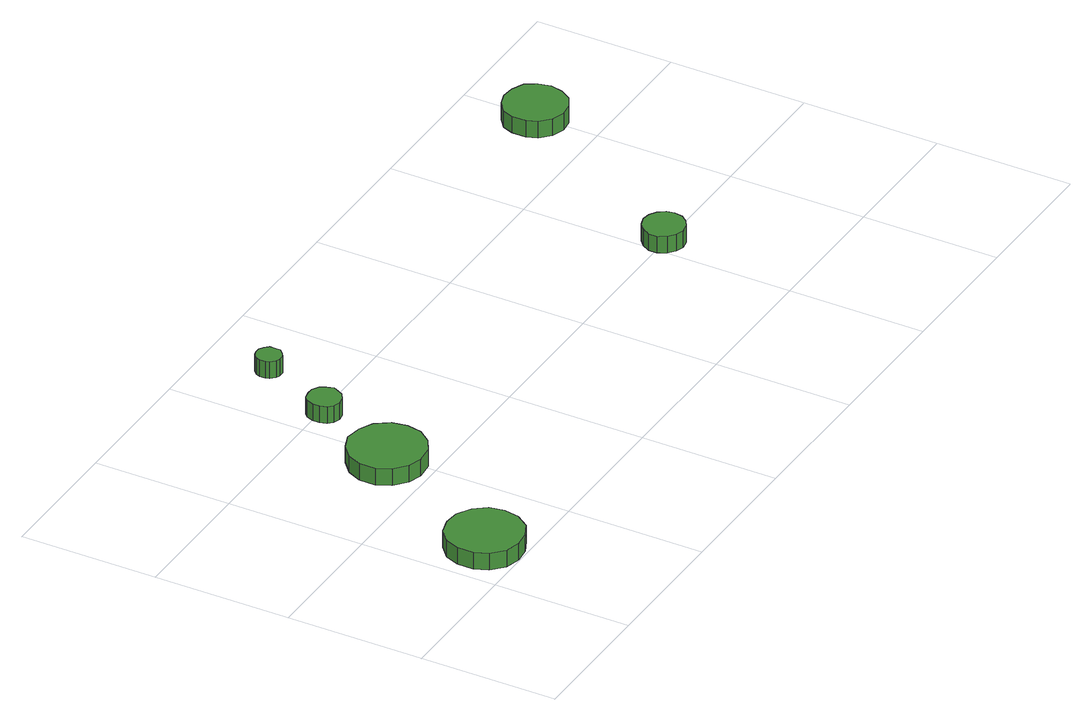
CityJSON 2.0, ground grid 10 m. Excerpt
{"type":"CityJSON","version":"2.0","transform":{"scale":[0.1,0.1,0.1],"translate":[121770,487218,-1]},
"CityObjects":{
"tree1":{"type":"SolitaryVegetationObject","attributes":{"function":"something"},"geometry":[{"type":"MultiSurface","lod":"1","boundaries":[[[0,1,2,3,4,5,6,7,8,9,10,11,12,13,14]],[[15,16,17,18,19,20,21,22,23,24,25,26,27,28,29]],[[0,29,28,1]],[[1,28,27,2]],[[2,27,26,3]],[[3,26,25,4]],[[4,25,24,5]],[[5,24,23,6]],[[6,23,22,7]],[[7,22,21,8]],[[8,21,20,9]],[[9,20,19,10]],[[10,19,18,11]],[[11,18,17,12]],[[12,17,16,13]],[[13,16,15,14]],[[14,15,29,0]]]}]},
"tree2":{"type":"SolitaryVegetationObject","attributes":{"function":"something"},"geometry":[{"type":"MultiSurface","lod":"1","boundaries":[[[30,31,32,33,34,35,36,37,38,39,40,41,42,43,44]],[[45,46,47,48,49,50,51,52,53,54,55,56,57,58,59]],[[30,59,58,31]],[[31,58,57,32]],[[32,57,56,33]],[[33,56,55,34]],[[34,55,54,35]],[[35,54,53,36]],[[36,53,52,37]],[[37,52,51,38]],[[38,51,50,39]],[[39,50,49,40]],[[40,49,48,41]],[[41,48,47,42]],[[42,47,46,43]],[[43,46,45,44]],[[44,45,59,30]]]}]},
"tree3":{"type":"SolitaryVegetationObject","attributes":{"function":"something"},"geometry":[{"type":"MultiSurface","lod":"1","boundaries":[[[60,61,62,63,64,65,66,67,68,69,70,71,72,73,74]],[[75,76,77,78,79,80,81,82,83,84,85,86,87,88,89]],[[60,89,88,61]],[[61,88,87,62]],[[62,87,86,63]],[[63,86,85,64]],[[64,85,84,65]],[[65,84,83,66]],[[66,83,82,67]],[[67,82,81,68]],[[68,81,80,69]],[[69,80,79,70]],[[70,79,78,71]],[[71,78,77,72]],[[72,77,76,73]],[[73,76,75,74]],[[74,75,89,60]]]}]},
"tree4":{"type":"SolitaryVegetationObject","attributes":{"function":"something"},"geometry":[{"type":"MultiSurface","lod":"1","boundaries":[[[90,91,92,93,94,95,96,97,98,99,100,101,102,103,104]],[[105,106,107,108,109,110,111,112,113,114,115,116,117,118,119]],[[90,119,118,91]],[[91,118,117,92]],[[92,117,116,93]],[[93,116,115,94]],[[94,115,114,95]],[[95,114,113,96]],[[96,113,112,97]],[[97,112,111,98]],[[98,111,110,99]],[[99,110,109,100]],[[100,109,108,101]],[[101,108,107,102]],[[102,107,106,103]],[[103,106,105,104]],[[104,105,119,90]]]}]},
"tree5":{"type":"SolitaryVegetationObject","attributes":{"function":"something"},"geometry":[{"type":"MultiSurface","lod":"1","boundaries":[[[120,121,122,123,124,125,126,127,128,129,130,131,132,133,134]],[[135,136,137,138,139,140,141,142,143,144,145,146,147,148,149]],[[120,149,148,121]],[[121,148,147,122]],[[122,147,146,123]],[[123,146,145,124]],[[124,145,144,125]],[[125,144,143,126]],[[126,143,142,127]],[[127,142,141,128]],[[128,141,140,129]],[[129,140,139,130]],[[130,139,138,131]],[[131,138,137,132]],[[132,137,136,133]],[[133,136,135,134]],[[134,135,149,120]]]}]},
"tree6":{"type":"SolitaryVegetationObject","attributes":{"function":"something"},"geometry":[{"type":"MultiSurface","lod":"1","boundaries":[[[150,151,152,153,154,155,156,157,158,159,160,161,162,163,164]],[[165,166,167,168,169,170,171,172,173,174,175,176,177,178,179]],[[150,179,178,151]],[[151,178,177,152]],[[152,177,176,153]],[[153,176,175,154]],[[154,175,174,155]],[[155,174,173,156]],[[156,173,172,157]],[[157,172,171,158]],[[158,171,170,159]],[[159,170,169,160]],[[160,169,168,161]],[[161,168,167,162]],[[162,167,166,163]],[[163,166,165,164]],[[164,165,179,150]]]}]}
},
"vertices":[
[64,28,19],[62,39,19],[55,48,19],[45,54,19],[34,55,19],[23,52,19],[14,44,19],[10,34,19],[10,22,19],[14,12,19],[23,4,19],[34,1,19],[45,2,19],[55,7,19],[62,17,19],[62,17,6],[55,7,6],[45,2,6],[34,1,6],[23,4,6],[14,12,6],[10,22,6],[10,34,6],[14,44,6],[23,52,6],[34,55,6],[45,54,6],[55,48,6],[62,39,6],[64,28,6],
[120,132,20],[118,143,20],[111,153,20],[101,158,20],[89,160,20],[79,156,20],[70,148,20],[65,138,20],[65,126,20],[70,116,20],[79,108,20],[89,105,20],[101,106,20],[111,112,20],[118,121,20],[118,121,7],[111,112,7],[101,106,7],[89,105,7],[79,108,7],[70,116,7],[65,126,7],[65,138,7],[70,148,7],[79,156,7],[89,160,7],[101,158,7],[111,153,7],[118,143,7],[120,132,7],
[136,196,20],[134,201,20],[132,205,20],[127,208,20],[122,208,20],[117,207,20],[114,204,20],[112,199,20],[112,194,20],[114,189,20],[117,186,20],[122,184,20],[127,185,20],[132,188,20],[134,192,20],[134,192,7],[132,188,7],[127,185,7],[122,184,7],[117,186,7],[114,189,7],[112,194,7],[112,199,7],[114,204,7],[117,207,7],[122,208,7],[127,208,7],[132,205,7],[134,201,7],[136,196,7],
[157,252,21],[157,256,21],[154,259,21],[151,261,21],[147,261,21],[144,260,21],[141,257,21],[140,254,21],[140,250,21],[141,247,21],[144,244,21],[147,243,21],[151,243,21],[154,245,21],[157,248,21],[157,248,8],[154,245,8],[151,243,8],[147,243,8],[144,244,8],[141,247,8],[140,250,8],[140,254,8],[141,257,8],[144,260,8],[147,261,8],[151,261,8],[154,259,8],[157,256,8],[157,252,8],
[425,100,21],[424,106,21],[420,111,21],[415,114,21],[409,115,21],[403,113,21],[398,109,21],[395,103,21],[395,97,21],[398,91,21],[403,87,21],[409,85,21],[415,86,21],[420,89,21],[424,94,21],[424,94,8],[420,89,8],[415,86,8],[409,85,8],[403,87,8],[398,91,8],[395,97,8],[395,103,8],[398,109,8],[403,113,8],[409,115,8],[415,114,8],[420,111,8],[424,106,8],[425,100,8],
[514,242,24],[512,251,24],[507,259,24],[498,263,24],[489,264,24],[480,261,24],[473,255,24],[470,247,24],[470,237,24],[473,229,24],[480,222,24],[489,219,24],[498,220,24],[507,225,24],[512,233,24],[512,233,11],[507,225,11],[498,220,11],[489,219,11],[480,222,11],[473,229,11],[470,237,11],[470,247,11],[473,255,11],[480,261,11],[489,264,11],[498,263,11],[507,259,11],[512,251,11],[514,242,11]
]}
